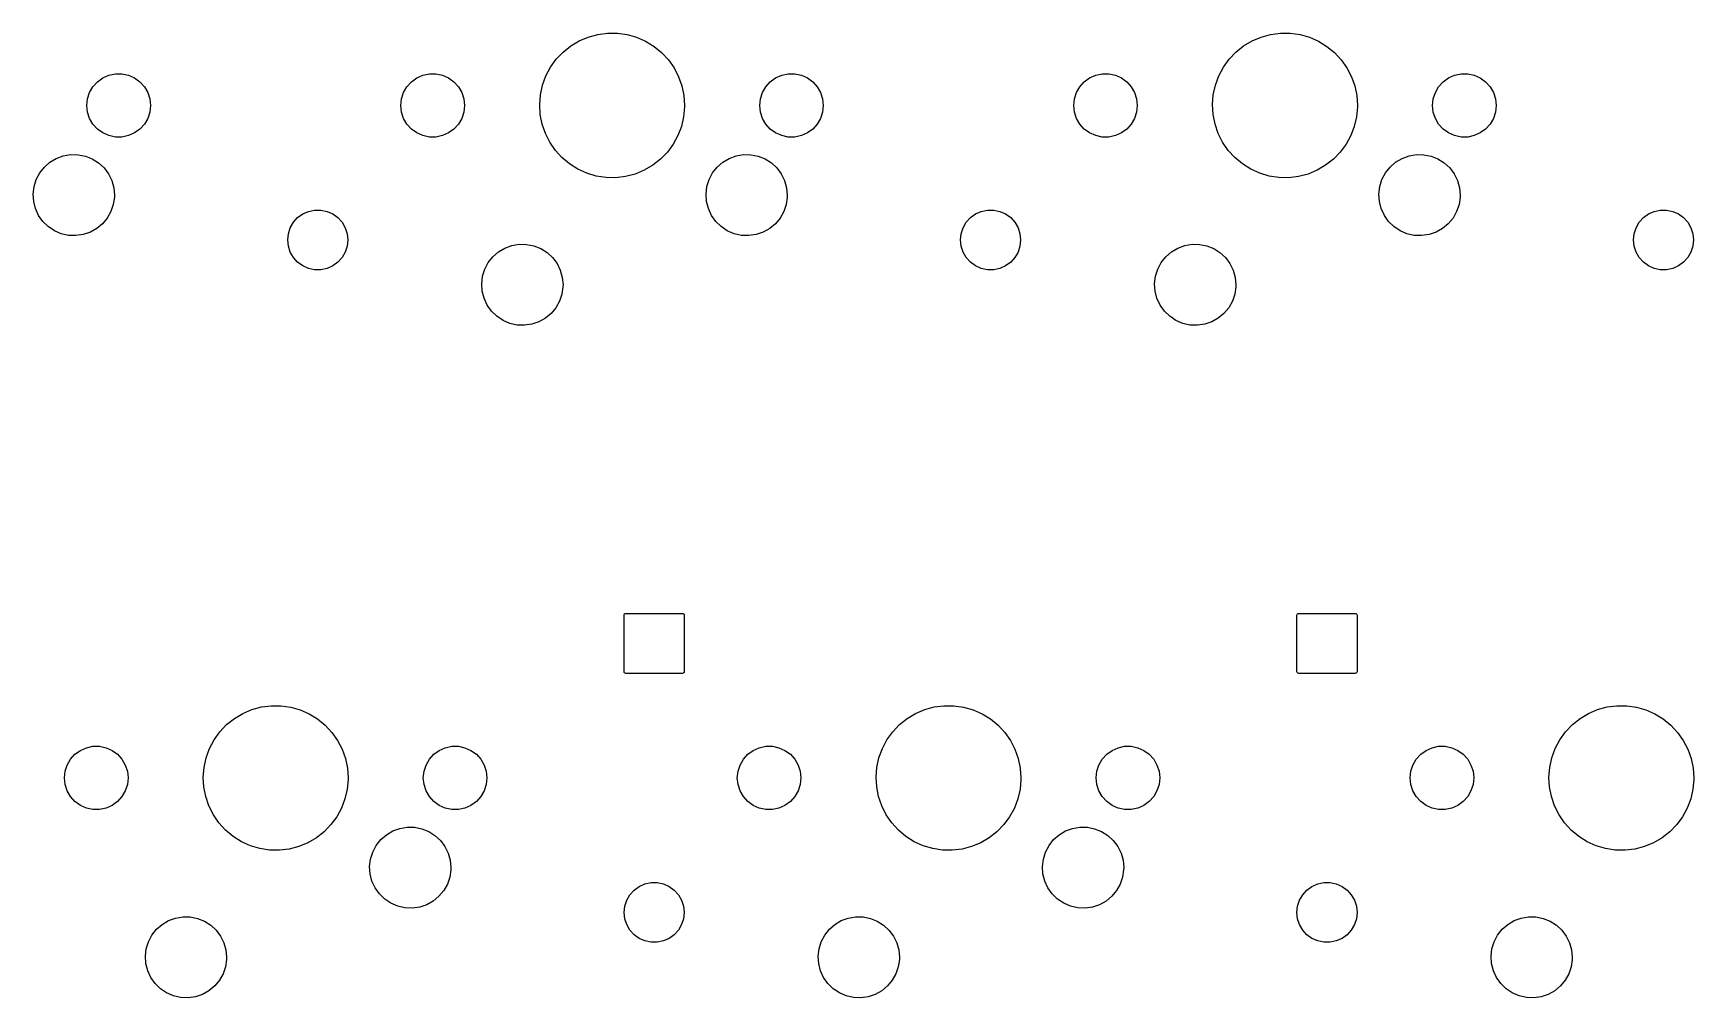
# Model space of a CAD drawing. Extents: x -119 to 120, y -47 to 51.
# Drawn here: x -44.96 to 2.05, y -25.28 to 2.05 of the extents above; entities that cross this region are included whole.
import ezdxf

# ---------------------------------------------------------------- set-up
doc = ezdxf.new("R2010")
doc.units = 0
doc.layers.add('BLACK', color=7, linetype='CONTINUOUS')

msp = doc.modelspace()

# ---------------------------------------------------------------- linework, layer by layer
at = {"layer": 'BLACK', "linetype": 'CONTINUOUS'}
for p, q in [((-29.5057, 1.82656), (-29.2492, 1.93597)), ((-29.2492, 1.93597), (-28.9802, 2.00956)), ((-28.9802, 2.00956), (-28.7037, 2.04595)), ((-28.7037, 2.04595), (-28.4249, 2.04449)), ((-28.4249, 2.04449), (-28.1488, 2.0052)), ((-28.1488, 2.0052), (-27.8806, 1.92881)), ((-27.8806, 1.92881), (-27.6252, 1.81672)), ((-10.4557, 1.82656), (-10.1992, 1.93597)), ((-10.1992, 1.93597), (-9.9302, 2.00956)), ((-9.9302, 2.00956), (-9.65372, 2.04595)), ((-9.65372, 2.04595), (-9.37486, 2.04449)), ((-9.37486, 2.04449), (-9.09878, 2.0052)), ((-9.09878, 2.0052), (-8.83059, 1.92881)), ((-8.83059, 1.92881), (-8.57524, 1.81672)), ((-30.1546, 1.30672), (-29.9626, 1.509)), ((-29.9626, 1.509), (-29.745, 1.68336)), ((-29.745, 1.68336), (-29.5057, 1.82656)), ((-27.6252, 1.81672), (-27.3875, 1.67101)), ((-27.3875, 1.67101), (-27.1717, 1.49439)), ((-27.1717, 1.49439), (-26.9819, 1.29011)), ((-11.1046, 1.30672), (-10.9126, 1.509)), ((-10.9126, 1.509), (-10.695, 1.68336)), ((-10.695, 1.68336), (-10.4557, 1.82656)), ((-8.57524, 1.81672), (-8.33747, 1.67101)), ((-8.33747, 1.67101), (-8.12168, 1.49439)), ((-8.12168, 1.49439), (-7.93185, 1.29011)), ((-30.4478, 0.83381), (-30.3173, 1.08026)), ((-30.3173, 1.08026), (-30.1546, 1.30672)), ((-26.9819, 1.29011), (-26.8215, 1.06195)), ((-26.8215, 1.06195), (-26.6936, 0.814153)), ((-11.3978, 0.83381), (-11.2673, 1.08026)), ((-11.2673, 1.08026), (-11.1046, 1.30672)), ((-7.93185, 1.29011), (-7.7715, 1.06195)), ((-7.7715, 1.06195), (-7.6436, 0.814153)), ((-43.3672, 0.366063), (-43.2731, 0.529007)), ((-43.2731, 0.529007), (-43.1472, 0.66883)), ((-43.1472, 0.66883), (-42.995, 0.779423)), ((-42.995, 0.779423), (-42.8231, 0.855951)), ((-42.8231, 0.855951), (-42.6391, 0.89507)), ((-42.6391, 0.89507), (-42.4509, 0.89507)), ((-42.4509, 0.89507), (-42.2669, 0.855951)), ((-42.2669, 0.855951), (-42.095, 0.779423)), ((-42.095, 0.779423), (-41.9428, 0.66883)), ((-41.9428, 0.66883), (-41.8169, 0.529007)), ((-41.8169, 0.529007), (-41.7228, 0.366063)), ((-34.4772, 0.366063), (-34.3831, 0.529007)), ((-34.3831, 0.529007), (-34.2572, 0.66883)), ((-34.2572, 0.66883), (-34.105, 0.779423)), ((-34.105, 0.779423), (-33.9331, 0.855951)), ((-33.9331, 0.855951), (-33.7491, 0.89507)), ((-33.7491, 0.89507), (-33.5609, 0.89507)), ((-33.5609, 0.89507), (-33.3769, 0.855951)), ((-33.3769, 0.855951), (-33.205, 0.779423)), ((-33.205, 0.779423), (-33.0528, 0.66883)), ((-33.0528, 0.66883), (-32.9269, 0.529007)), ((-32.9269, 0.529007), (-32.8328, 0.366063)), ((-30.603, 0.29947), (-30.5436, 0.571932)), ((-30.5436, 0.571932), (-30.4478, 0.83381)), ((-26.6936, 0.814153), (-26.6005, 0.551286)), ((-26.6005, 0.551286), (-26.544, 0.278217)), ((-24.3172, 0.366063), (-24.2231, 0.529007)), ((-24.2231, 0.529007), (-24.0972, 0.66883)), ((-24.0972, 0.66883), (-23.945, 0.779423)), ((-23.945, 0.779423), (-23.7731, 0.855951)), ((-23.7731, 0.855951), (-23.5891, 0.89507)), ((-23.5891, 0.89507), (-23.4009, 0.89507)), ((-23.4009, 0.89507), (-23.2169, 0.855951)), ((-23.2169, 0.855951), (-23.045, 0.779423)), ((-23.045, 0.779423), (-22.8928, 0.66883)), ((-22.8928, 0.66883), (-22.7669, 0.529007)), ((-22.7669, 0.529007), (-22.6728, 0.366063)), ((-15.4272, 0.366063), (-15.3331, 0.529007)), ((-15.3331, 0.529007), (-15.2072, 0.66883)), ((-15.2072, 0.66883), (-15.055, 0.779423)), ((-15.055, 0.779423), (-14.8831, 0.855951)), ((-14.8831, 0.855951), (-14.6991, 0.89507)), ((-14.6991, 0.89507), (-14.5109, 0.89507)), ((-14.5109, 0.89507), (-14.3269, 0.855951)), ((-14.3269, 0.855951), (-14.155, 0.779423)), ((-14.155, 0.779423), (-14.0028, 0.66883)), ((-14.0028, 0.66883), (-13.8769, 0.529007)), ((-13.8769, 0.529007), (-13.7828, 0.366063)), ((-11.553, 0.29947), (-11.4936, 0.571932)), ((-11.4936, 0.571932), (-11.3978, 0.83381)), ((-7.6436, 0.814153), (-7.55052, 0.551286)), ((-7.55052, 0.551286), (-7.49397, 0.278217)), ((-5.26719, 0.366063), (-5.17312, 0.529007)), ((-5.17312, 0.529007), (-5.04722, 0.66883)), ((-5.04722, 0.66883), (-4.895, 0.779423)), ((-4.895, 0.779423), (-4.72311, 0.855951)), ((-4.72311, 0.855951), (-4.53908, 0.89507)), ((-4.53908, 0.89507), (-4.35092, 0.89507)), ((-4.35092, 0.89507), (-4.16688, 0.855951)), ((-4.16688, 0.855951), (-3.995, 0.779423)), ((-3.995, 0.779423), (-3.84278, 0.66883)), ((-3.84278, 0.66883), (-3.71688, 0.529007)), ((-3.71688, 0.529007), (-3.62281, 0.366063)), ((-43.445, 0), (-43.4253, 0.187121)), ((-43.4253, -0.187121), (-43.445, 0)), ((-43.4253, 0.187121), (-43.3672, 0.366063)), ((-41.7228, 0.366063), (-41.6647, 0.187121)), ((-41.6647, 0.187121), (-41.645, 0)), ((-41.645, 0), (-41.6647, -0.187121)), ((-34.555, 0), (-34.5353, 0.187121)), ((-34.5353, -0.187121), (-34.555, 0)), ((-34.5353, 0.187121), (-34.4772, 0.366063)), ((-32.8328, 0.366063), (-32.7747, 0.187121)), ((-32.7747, 0.187121), (-32.755, 0)), ((-32.755, 0), (-32.7747, -0.187121)), ((-30.6249, 0.021467), (-30.603, 0.29947)), ((-30.6088, -0.256933), (-30.6249, 0.021467)), ((-26.544, 0.278217), (-26.525, 0)), ((-26.525, 0), (-26.5254, -0.042932)), ((-24.395, 0), (-24.3753, 0.187121)), ((-24.3753, -0.187121), (-24.395, 0)), ((-24.3753, 0.187121), (-24.3172, 0.366063)), ((-22.6728, 0.366063), (-22.6147, 0.187121)), ((-22.6147, 0.187121), (-22.595, 0)), ((-22.595, 0), (-22.6147, -0.187121)), ((-15.505, 0), (-15.4853, 0.187121)), ((-15.4853, -0.187121), (-15.505, 0)), ((-15.4853, 0.187121), (-15.4272, 0.366063)), ((-13.7828, 0.366063), (-13.7247, 0.187121)), ((-13.7247, 0.187121), (-13.705, 0)), ((-13.705, 0), (-13.7247, -0.187121)), ((-11.5749, 0.021467), (-11.553, 0.29947)), ((-11.5588, -0.256933), (-11.5749, 0.021467)), ((-7.49397, 0.278217), (-7.475, 0)), ((-7.475, 0), (-7.47545, -0.042932)), ((-5.345, 0), (-5.32533, 0.187121)), ((-5.32533, -0.187121), (-5.345, 0)), ((-5.32533, 0.187121), (-5.26719, 0.366063)), ((-3.62281, 0.366063), (-3.56467, 0.187121)), ((-3.56467, 0.187121), (-3.545, 0)), ((-3.545, 0), (-3.56467, -0.187121)), ((-43.3672, -0.366063), (-43.4253, -0.187121)), ((-43.2731, -0.529007), (-43.3672, -0.366063)), ((-41.7228, -0.366063), (-41.8169, -0.529007)), ((-41.6647, -0.187121), (-41.7228, -0.366063)), ((-34.4772, -0.366063), (-34.5353, -0.187121)), ((-34.3831, -0.529007), (-34.4772, -0.366063)), ((-32.8328, -0.366063), (-32.9269, -0.529007)), ((-32.7747, -0.187121), (-32.8328, -0.366063)), ((-30.5551, -0.530579), (-30.6088, -0.256933)), ((-26.5502, -0.320691), (-26.6125, -0.592515)), ((-26.5254, -0.042932), (-26.5502, -0.320691)), ((-24.3172, -0.366063), (-24.3753, -0.187121)), ((-24.2231, -0.529007), (-24.3172, -0.366063)), ((-22.6728, -0.366063), (-22.7669, -0.529007)), ((-22.6147, -0.187121), (-22.6728, -0.366063)), ((-15.4272, -0.366063), (-15.4853, -0.187121)), ((-15.3331, -0.529007), (-15.4272, -0.366063)), ((-13.7828, -0.366063), (-13.8769, -0.529007)), ((-13.7247, -0.187121), (-13.7828, -0.366063)), ((-11.5051, -0.530579), (-11.5588, -0.256933)), ((-7.50024, -0.320691), (-7.56249, -0.592515)), ((-7.47545, -0.042932), (-7.50024, -0.320691)), ((-5.26719, -0.366063), (-5.32533, -0.187121)), ((-5.17312, -0.529007), (-5.26719, -0.366063)), ((-3.62281, -0.366063), (-3.71688, -0.529007)), ((-3.56467, -0.187121), (-3.62281, -0.366063)), ((-43.1472, -0.66883), (-43.2731, -0.529007)), ((-42.995, -0.779423), (-43.1472, -0.66883)), ((-42.8231, -0.855951), (-42.995, -0.779423)), ((-42.6391, -0.89507), (-42.8231, -0.855951)), ((-42.4509, -0.89507), (-42.6391, -0.89507)), ((-42.2669, -0.855951), (-42.4509, -0.89507)), ((-42.095, -0.779423), (-42.2669, -0.855951)), ((-41.9428, -0.66883), (-42.095, -0.779423)), ((-41.8169, -0.529007), (-41.9428, -0.66883)), ((-34.2572, -0.66883), (-34.3831, -0.529007)), ((-34.105, -0.779423), (-34.2572, -0.66883)), ((-33.9331, -0.855951), (-34.105, -0.779423)), ((-33.7491, -0.89507), (-33.9331, -0.855951)), ((-33.5609, -0.89507), (-33.7491, -0.89507)), ((-33.3769, -0.855951), (-33.5609, -0.89507)), ((-33.205, -0.779423), (-33.3769, -0.855951)), ((-33.0528, -0.66883), (-33.205, -0.779423)), ((-32.9269, -0.529007), (-33.0528, -0.66883)), ((-30.4648, -0.794407), (-30.5551, -0.530579)), ((-30.3395, -1.04353), (-30.4648, -0.794407)), ((-26.7111, -0.853376), (-26.8441, -1.09844)), ((-26.6125, -0.592515), (-26.7111, -0.853376)), ((-24.0972, -0.66883), (-24.2231, -0.529007)), ((-23.945, -0.779423), (-24.0972, -0.66883)), ((-23.7731, -0.855951), (-23.945, -0.779423)), ((-23.5891, -0.89507), (-23.7731, -0.855951)), ((-23.4009, -0.89507), (-23.5891, -0.89507)), ((-23.2169, -0.855951), (-23.4009, -0.89507)), ((-23.045, -0.779423), (-23.2169, -0.855951)), ((-22.8928, -0.66883), (-23.045, -0.779423)), ((-22.7669, -0.529007), (-22.8928, -0.66883)), ((-15.2072, -0.66883), (-15.3331, -0.529007)), ((-15.055, -0.779423), (-15.2072, -0.66883)), ((-14.8831, -0.855951), (-15.055, -0.779423)), ((-14.6991, -0.89507), (-14.8831, -0.855951)), ((-14.5109, -0.89507), (-14.6991, -0.89507)), ((-14.3269, -0.855951), (-14.5109, -0.89507)), ((-14.155, -0.779423), (-14.3269, -0.855951)), ((-14.0028, -0.66883), (-14.155, -0.779423)), ((-13.8769, -0.529007), (-14.0028, -0.66883)), ((-11.4148, -0.794407), (-11.5051, -0.530579)), ((-11.2895, -1.04353), (-11.4148, -0.794407)), ((-7.66107, -0.853376), (-7.79413, -1.09844)), ((-7.56249, -0.592515), (-7.66107, -0.853376)), ((-5.04722, -0.66883), (-5.17312, -0.529007)), ((-4.895, -0.779423), (-5.04722, -0.66883)), ((-4.72311, -0.855951), (-4.895, -0.779423)), ((-4.53908, -0.89507), (-4.72311, -0.855951)), ((-4.35092, -0.89507), (-4.53908, -0.89507)), ((-4.16688, -0.855951), (-4.35092, -0.89507)), ((-3.995, -0.779423), (-4.16688, -0.855951)), ((-3.84278, -0.66883), (-3.995, -0.779423)), ((-3.71688, -0.529007), (-3.84278, -0.66883)), ((-44.1126, -1.42918), (-43.9052, -1.39355)), ((-43.9052, -1.39355), (-43.6948, -1.3963)), ((-43.6948, -1.3963), (-43.4884, -1.43736)), ((-30.1816, -1.27335), (-30.3395, -1.04353)), ((-29.9939, -1.47961), (-30.1816, -1.27335)), ((-27.0092, -1.32319), (-27.2033, -1.52345)), ((-26.8441, -1.09844), (-27.0092, -1.32319)), ((-25.0626, -1.42918), (-24.8552, -1.39355)), ((-24.8552, -1.39355), (-24.6448, -1.3963)), ((-24.6448, -1.3963), (-24.4384, -1.43736)), ((-11.1316, -1.27335), (-11.2895, -1.04353)), ((-10.9439, -1.47961), (-11.1316, -1.27335)), ((-7.95922, -1.32319), (-8.15328, -1.52345)), ((-7.79413, -1.09844), (-7.95922, -1.32319)), ((-6.01264, -1.42918), (-5.80523, -1.39355)), ((-5.80523, -1.39355), (-5.59479, -1.3963)), ((-5.59479, -1.3963), (-5.38838, -1.43736)), ((-44.7795, -1.91366), (-44.6492, -1.74839)), ((-44.6492, -1.74839), (-44.491, -1.60963)), ((-44.491, -1.60963), (-44.3101, -1.50203)), ((-44.3101, -1.50203), (-44.1126, -1.42918)), ((-43.4884, -1.43736), (-43.2929, -1.51534)), ((-43.2929, -1.51534), (-43.1149, -1.62764)), ((-43.1149, -1.62764), (-42.9604, -1.7705)), ((-42.9604, -1.7705), (-42.8345, -1.93913)), ((-29.78, -1.65848), (-29.9939, -1.47961)), ((-29.5437, -1.80667), (-29.78, -1.65848)), ((-29.2896, -1.92143), (-29.5437, -1.80667)), ((-27.6635, -1.83621), (-27.9211, -1.94293)), ((-27.4227, -1.69551), (-27.6635, -1.83621)), ((-27.2033, -1.52345), (-27.4227, -1.69551)), ((-25.7295, -1.91366), (-25.5992, -1.74839)), ((-25.5992, -1.74839), (-25.441, -1.60963)), ((-25.441, -1.60963), (-25.2601, -1.50203)), ((-25.2601, -1.50203), (-25.0626, -1.42918)), ((-24.4384, -1.43736), (-24.2429, -1.51534)), ((-24.2429, -1.51534), (-24.0649, -1.62764)), ((-24.0649, -1.62764), (-23.9104, -1.7705)), ((-23.9104, -1.7705), (-23.7845, -1.93913)), ((-10.73, -1.65848), (-10.9439, -1.47961)), ((-10.4937, -1.80667), (-10.73, -1.65848)), ((-10.2396, -1.92143), (-10.4937, -1.80667)), ((-8.6135, -1.83621), (-8.87113, -1.94293)), ((-8.37273, -1.69551), (-8.6135, -1.83621)), ((-8.15328, -1.52345), (-8.37273, -1.69551)), ((-6.67947, -1.91366), (-6.54918, -1.74839)), ((-6.54918, -1.74839), (-6.39095, -1.60963)), ((-6.39095, -1.60963), (-6.21009, -1.50203)), ((-6.21009, -1.50203), (-6.01264, -1.42918)), ((-5.38838, -1.43736), (-5.19291, -1.51534)), ((-5.19291, -1.51534), (-5.01492, -1.62764)), ((-5.01492, -1.62764), (-4.86038, -1.7705)), ((-4.86038, -1.7705), (-4.73446, -1.93913)), ((-44.9646, -2.5099), (-44.9399, -2.3009)), ((-44.9399, -2.3009), (-44.8775, -2.09991)), ((-44.8775, -2.09991), (-44.7795, -1.91366)), ((-42.8345, -1.93913), (-42.7414, -2.12788)), ((-42.7414, -2.12788), (-42.6843, -2.33043)), ((-42.6843, -2.33043), (-42.665, -2.54)), ((-29.0222, -2.00063), (-29.2896, -1.92143)), ((-28.7465, -2.04281), (-29.0222, -2.00063)), ((-28.4677, -2.04719), (-28.7465, -2.04281)), ((-28.1909, -2.01369), (-28.4677, -2.04719)), ((-27.9211, -1.94293), (-28.1909, -2.01369)), ((-25.9146, -2.5099), (-25.8899, -2.3009)), ((-25.8899, -2.3009), (-25.8275, -2.09991)), ((-25.8275, -2.09991), (-25.7295, -1.91366)), ((-23.7845, -1.93913), (-23.6914, -2.12788)), ((-23.6914, -2.12788), (-23.6343, -2.33043)), ((-23.6343, -2.33043), (-23.615, -2.54)), ((-9.97219, -2.00063), (-10.2396, -1.92143)), ((-9.69654, -2.04281), (-9.97219, -2.00063)), ((-9.41771, -2.04719), (-9.69654, -2.04281)), ((-9.14087, -2.01369), (-9.41771, -2.04719)), ((-8.87113, -1.94293), (-9.14087, -2.01369)), ((-6.86461, -2.5099), (-6.83987, -2.3009)), ((-6.83987, -2.3009), (-6.77746, -2.09991)), ((-6.77746, -2.09991), (-6.67947, -1.91366)), ((-4.73446, -1.93913), (-4.64138, -2.12788)), ((-4.64138, -2.12788), (-4.58426, -2.33043)), ((-4.58426, -2.33043), (-4.565, -2.54)), ((-44.9508, -2.7199), (-44.9646, -2.5099)), ((-44.899, -2.92388), (-44.9508, -2.7199)), ((-42.6968, -2.80846), (-42.7644, -3.00775)), ((-42.6666, -2.60019), (-42.6968, -2.80846)), ((-42.665, -2.54), (-42.6666, -2.60019)), ((-25.9008, -2.7199), (-25.9146, -2.5099)), ((-25.849, -2.92388), (-25.9008, -2.7199)), ((-23.6468, -2.80846), (-23.7144, -3.00775)), ((-23.6166, -2.60019), (-23.6468, -2.80846)), ((-23.615, -2.54), (-23.6166, -2.60019)), ((-6.85084, -2.7199), (-6.86461, -2.5099)), ((-6.79904, -2.92388), (-6.85084, -2.7199)), ((-4.59678, -2.80846), (-4.66442, -3.00775)), ((-4.56658, -2.60019), (-4.59678, -2.80846)), ((-4.565, -2.54), (-4.56658, -2.60019)), ((-44.8109, -3.115), (-44.899, -2.92388)), ((-44.6895, -3.28686), (-44.8109, -3.115)), ((-44.5387, -3.43372), (-44.6895, -3.28686)), ((-42.8673, -3.19137), (-43.0018, -3.35317)), ((-42.7644, -3.00775), (-42.8673, -3.19137)), ((-37.597, -3.31038), (-37.4781, -3.17833)), ((-37.4781, -3.17833), (-37.3344, -3.07388)), ((-37.3344, -3.07388), (-37.172, -3.0016)), ((-37.172, -3.0016), (-36.9982, -2.96466)), ((-36.9982, -2.96466), (-36.8205, -2.96466)), ((-36.8205, -2.96466), (-36.6467, -3.0016)), ((-36.6467, -3.0016), (-36.4844, -3.07388)), ((-36.4844, -3.07388), (-36.3406, -3.17833)), ((-36.3406, -3.17833), (-36.2217, -3.31038)), ((-25.7609, -3.115), (-25.849, -2.92388)), ((-25.6395, -3.28686), (-25.7609, -3.115)), ((-25.4887, -3.43372), (-25.6395, -3.28686)), ((-23.8173, -3.19137), (-23.9518, -3.35317)), ((-23.7144, -3.00775), (-23.8173, -3.19137)), ((-18.547, -3.31038), (-18.4281, -3.17833)), ((-18.4281, -3.17833), (-18.2844, -3.07388)), ((-18.2844, -3.07388), (-18.122, -3.0016)), ((-18.122, -3.0016), (-17.9482, -2.96466)), ((-17.9482, -2.96466), (-17.7705, -2.96466)), ((-17.7705, -2.96466), (-17.5967, -3.0016)), ((-17.5967, -3.0016), (-17.4344, -3.07388)), ((-17.4344, -3.07388), (-17.2906, -3.17833)), ((-17.2906, -3.17833), (-17.1717, -3.31038)), ((-6.71093, -3.115), (-6.79904, -2.92388)), ((-6.58947, -3.28686), (-6.71093, -3.115)), ((-6.43872, -3.43372), (-6.58947, -3.28686)), ((-4.76725, -3.19137), (-4.90183, -3.35317)), ((-4.66442, -3.00775), (-4.76725, -3.19137)), ((0.502961, -3.31038), (0.621864, -3.17833)), ((0.621864, -3.17833), (0.765625, -3.07388)), ((0.765625, -3.07388), (0.927961, -3.0016)), ((0.927961, -3.0016), (1.10178, -2.96466)), ((1.10178, -2.96466), (1.27947, -2.96466)), ((1.27947, -2.96466), (1.45329, -3.0016)), ((1.45329, -3.0016), (1.61562, -3.07388)), ((1.61562, -3.07388), (1.75939, -3.17833)), ((1.75939, -3.17833), (1.87829, -3.31038)), ((-44.3637, -3.55064), (-44.5387, -3.43372)), ((-44.1704, -3.63372), (-44.3637, -3.55064)), ((-43.9651, -3.68016), (-44.1704, -3.63372)), ((-43.7548, -3.68842), (-43.9651, -3.68016)), ((-43.5465, -3.65822), (-43.7548, -3.68842)), ((-43.3473, -3.59058), (-43.5465, -3.65822)), ((-43.1636, -3.48774), (-43.3473, -3.59058)), ((-43.0018, -3.35317), (-43.1636, -3.48774)), ((-37.7594, -3.81), (-37.7408, -3.63327)), ((-37.7408, -3.63327), (-37.6859, -3.46427)), ((-37.6859, -3.46427), (-37.597, -3.31038)), ((-36.2217, -3.31038), (-36.1329, -3.46427)), ((-36.1329, -3.46427), (-36.078, -3.63327)), ((-36.078, -3.63327), (-36.0594, -3.81)), ((-25.3137, -3.55064), (-25.4887, -3.43372)), ((-25.1204, -3.63372), (-25.3137, -3.55064)), ((-24.9151, -3.68016), (-25.1204, -3.63372)), ((-24.7048, -3.68842), (-24.9151, -3.68016)), ((-24.4965, -3.65822), (-24.7048, -3.68842)), ((-24.2973, -3.59058), (-24.4965, -3.65822)), ((-24.1136, -3.48774), (-24.2973, -3.59058)), ((-23.9518, -3.35317), (-24.1136, -3.48774)), ((-18.7094, -3.81), (-18.6908, -3.63327)), ((-18.6908, -3.63327), (-18.6359, -3.46427)), ((-18.6359, -3.46427), (-18.547, -3.31038)), ((-17.1717, -3.31038), (-17.0829, -3.46427)), ((-17.0829, -3.46427), (-17.028, -3.63327)), ((-17.028, -3.63327), (-17.0094, -3.81)), ((-6.26373, -3.55064), (-6.43872, -3.43372)), ((-6.07037, -3.63372), (-6.26373, -3.55064)), ((-5.8651, -3.68016), (-6.07037, -3.63372)), ((-5.65481, -3.68842), (-5.8651, -3.68016)), ((-5.44654, -3.65822), (-5.65481, -3.68842)), ((-5.24725, -3.59058), (-5.44654, -3.65822)), ((-5.06363, -3.48774), (-5.24725, -3.59058)), ((-4.90183, -3.35317), (-5.06363, -3.48774)), ((0.340625, -3.81), (0.3592, -3.63327)), ((0.3592, -3.63327), (0.414111, -3.46427)), ((0.414111, -3.46427), (0.502961, -3.31038)), ((1.87829, -3.31038), (1.96714, -3.46427)), ((1.96714, -3.46427), (2.02205, -3.63327)), ((2.02205, -3.63327), (2.04062, -3.81)), ((-37.7408, -3.98672), (-37.7594, -3.81)), ((-37.6859, -4.15573), (-37.7408, -3.98672)), ((-37.597, -4.30962), (-37.6859, -4.15573)), ((-36.1329, -4.15573), (-36.2217, -4.30962)), ((-36.078, -3.98672), (-36.1329, -4.15573)), ((-36.0594, -3.81), (-36.078, -3.98672)), ((-31.9492, -4.28839), (-31.791, -4.14963)), ((-31.791, -4.14963), (-31.6101, -4.04203)), ((-31.6101, -4.04203), (-31.4126, -3.96918)), ((-31.4126, -3.96918), (-31.2052, -3.93354)), ((-31.2052, -3.93354), (-30.9948, -3.9363)), ((-30.9948, -3.9363), (-30.7884, -3.97736)), ((-30.7884, -3.97736), (-30.5929, -4.05534)), ((-30.5929, -4.05534), (-30.4149, -4.16764)), ((-30.4149, -4.16764), (-30.2604, -4.3105)), ((-18.6908, -3.98672), (-18.7094, -3.81)), ((-18.6359, -4.15573), (-18.6908, -3.98672)), ((-18.547, -4.30962), (-18.6359, -4.15573)), ((-17.0829, -4.15573), (-17.1717, -4.30962)), ((-17.028, -3.98672), (-17.0829, -4.15573)), ((-17.0094, -3.81), (-17.028, -3.98672)), ((-12.8992, -4.28839), (-12.741, -4.14963)), ((-12.741, -4.14963), (-12.5601, -4.04203)), ((-12.5601, -4.04203), (-12.3626, -3.96918)), ((-12.3626, -3.96918), (-12.1552, -3.93354)), ((-12.1552, -3.93354), (-11.9448, -3.9363)), ((-11.9448, -3.9363), (-11.7384, -3.97736)), ((-11.7384, -3.97736), (-11.5429, -4.05534)), ((-11.5429, -4.05534), (-11.3649, -4.16764)), ((-11.3649, -4.16764), (-11.2104, -4.3105)), ((0.3592, -3.98672), (0.340625, -3.81)), ((0.414111, -4.15573), (0.3592, -3.98672)), ((0.502961, -4.30962), (0.414111, -4.15573)), ((1.96714, -4.15573), (1.87829, -4.30962)), ((2.02205, -3.98672), (1.96714, -4.15573)), ((2.04062, -3.81), (2.02205, -3.98672)), ((-37.4781, -4.44167), (-37.597, -4.30962)), ((-37.3344, -4.54612), (-37.4781, -4.44167)), ((-37.172, -4.6184), (-37.3344, -4.54612)), ((-36.9982, -4.65534), (-37.172, -4.6184)), ((-36.8205, -4.65534), (-36.9982, -4.65534)), ((-36.6467, -4.6184), (-36.8205, -4.65534)), ((-36.4844, -4.54612), (-36.6467, -4.6184)), ((-36.3406, -4.44167), (-36.4844, -4.54612)), ((-36.2217, -4.30962), (-36.3406, -4.44167)), ((-32.2399, -4.8409), (-32.1775, -4.63991)), ((-32.1775, -4.63991), (-32.0795, -4.45366)), ((-32.0795, -4.45366), (-31.9492, -4.28839)), ((-30.2604, -4.3105), (-30.1345, -4.47913)), ((-30.1345, -4.47913), (-30.0414, -4.66788)), ((-30.0414, -4.66788), (-29.9843, -4.87043)), ((-18.4281, -4.44167), (-18.547, -4.30962)), ((-18.2844, -4.54612), (-18.4281, -4.44167)), ((-18.122, -4.6184), (-18.2844, -4.54612)), ((-17.9482, -4.65534), (-18.122, -4.6184)), ((-17.7705, -4.65534), (-17.9482, -4.65534)), ((-17.5967, -4.6184), (-17.7705, -4.65534)), ((-17.4344, -4.54612), (-17.5967, -4.6184)), ((-17.2906, -4.44167), (-17.4344, -4.54612)), ((-17.1717, -4.30962), (-17.2906, -4.44167)), ((-13.1899, -4.8409), (-13.1275, -4.63991)), ((-13.1275, -4.63991), (-13.0295, -4.45366)), ((-13.0295, -4.45366), (-12.8992, -4.28839)), ((-11.2104, -4.3105), (-11.0845, -4.47913)), ((-11.0845, -4.47913), (-10.9914, -4.66788)), ((-10.9914, -4.66788), (-10.9343, -4.87043)), ((0.621864, -4.44167), (0.502961, -4.30962)), ((0.765625, -4.54612), (0.621864, -4.44167)), ((0.927961, -4.6184), (0.765625, -4.54612)), ((1.10178, -4.65534), (0.927961, -4.6184)), ((1.27947, -4.65534), (1.10178, -4.65534)), ((1.45329, -4.6184), (1.27947, -4.65534)), ((1.61562, -4.54612), (1.45329, -4.6184)), ((1.75939, -4.44167), (1.61562, -4.54612)), ((1.87829, -4.30962), (1.75939, -4.44167)), ((-32.2646, -5.0499), (-32.2399, -4.8409)), ((-32.2508, -5.2599), (-32.2646, -5.0499)), ((-29.9666, -5.14019), (-29.9968, -5.34846)), ((-29.9843, -4.87043), (-29.965, -5.08)), ((-29.965, -5.08), (-29.9666, -5.14019)), ((-13.2146, -5.0499), (-13.1899, -4.8409)), ((-13.2008, -5.2599), (-13.2146, -5.0499)), ((-10.9166, -5.14019), (-10.9468, -5.34846)), ((-10.9343, -4.87043), (-10.915, -5.08)), ((-10.915, -5.08), (-10.9166, -5.14019)), ((-32.199, -5.46388), (-32.2508, -5.2599)), ((-32.1109, -5.655), (-32.199, -5.46388)), ((-30.0644, -5.54775), (-30.1673, -5.73137)), ((-29.9968, -5.34846), (-30.0644, -5.54775)), ((-13.149, -5.46388), (-13.2008, -5.2599)), ((-13.0609, -5.655), (-13.149, -5.46388)), ((-11.0144, -5.54775), (-11.1173, -5.73137)), ((-10.9468, -5.34846), (-11.0144, -5.54775)), ((-31.9895, -5.82686), (-32.1109, -5.655)), ((-31.8387, -5.97372), (-31.9895, -5.82686)), ((-31.6637, -6.09064), (-31.8387, -5.97372)), ((-31.4704, -6.17371), (-31.6637, -6.09064)), ((-30.4636, -6.02774), (-30.6473, -6.13058)), ((-30.3018, -5.89317), (-30.4636, -6.02774)), ((-30.1673, -5.73137), (-30.3018, -5.89317)), ((-12.9395, -5.82686), (-13.0609, -5.655)), ((-12.7887, -5.97372), (-12.9395, -5.82686)), ((-12.6137, -6.09064), (-12.7887, -5.97372)), ((-12.4204, -6.17371), (-12.6137, -6.09064)), ((-11.4136, -6.02774), (-11.5973, -6.13058)), ((-11.2518, -5.89317), (-11.4136, -6.02774)), ((-11.1173, -5.73137), (-11.2518, -5.89317)), ((-31.2651, -6.22016), (-31.4704, -6.17371)), ((-31.0548, -6.22842), (-31.2651, -6.22016)), ((-30.8465, -6.19822), (-31.0548, -6.22842)), ((-30.6473, -6.13058), (-30.8465, -6.19822)), ((-12.2151, -6.22016), (-12.4204, -6.17371)), ((-12.0048, -6.22842), (-12.2151, -6.22016)), ((-11.7965, -6.19822), (-12.0048, -6.22842)), ((-11.5973, -6.13058), (-11.7965, -6.19822)), ((-28.2344, -14.44), (-28.2306, -14.4209)), ((-28.2344, -16.04), (-28.2344, -14.44)), ((-28.2306, -14.4209), (-28.2197, -14.4046)), ((-28.2197, -14.4046), (-28.2035, -14.3938)), ((-28.2035, -14.3938), (-28.1844, -14.39)), ((-28.1844, -14.39), (-26.5844, -14.39)), ((-26.5844, -14.39), (-26.5652, -14.3938)), ((-26.5652, -14.3938), (-26.549, -14.4046)), ((-26.549, -14.4046), (-26.5382, -14.4209)), ((-26.5382, -14.4209), (-26.5344, -14.44)), ((-26.5344, -14.44), (-26.5344, -16.04)), ((-9.18437, -14.44), (-9.18057, -14.4209)), ((-9.18437, -16.04), (-9.18437, -14.44)), ((-9.18057, -14.4209), (-9.16973, -14.4046)), ((-9.16973, -14.4046), (-9.15351, -14.3938)), ((-9.15351, -14.3938), (-9.13438, -14.39)), ((-9.13438, -14.39), (-7.53437, -14.39)), ((-7.53437, -14.39), (-7.51524, -14.3938)), ((-7.51524, -14.3938), (-7.49902, -14.4046)), ((-7.49902, -14.4046), (-7.48818, -14.4209)), ((-7.48818, -14.4209), (-7.48438, -14.44)), ((-7.48438, -14.44), (-7.48438, -16.04)), ((-28.2306, -16.0591), (-28.2344, -16.04)), ((-28.2197, -16.0754), (-28.2306, -16.0591)), ((-28.2035, -16.0862), (-28.2197, -16.0754)), ((-28.1844, -16.09), (-28.2035, -16.0862)), ((-26.5844, -16.09), (-28.1844, -16.09)), ((-26.5652, -16.0862), (-26.5844, -16.09)), ((-26.549, -16.0754), (-26.5652, -16.0862)), ((-26.5382, -16.0591), (-26.549, -16.0754)), ((-26.5344, -16.04), (-26.5382, -16.0591)), ((-9.18057, -16.0591), (-9.18437, -16.04)), ((-9.16973, -16.0754), (-9.18057, -16.0591)), ((-9.15351, -16.0862), (-9.16973, -16.0754)), ((-9.13438, -16.09), (-9.15351, -16.0862)), ((-7.53437, -16.09), (-9.13438, -16.09)), ((-7.51524, -16.0862), (-7.53437, -16.09)), ((-7.49902, -16.0754), (-7.51524, -16.0862)), ((-7.48818, -16.0591), (-7.49902, -16.0754)), ((-7.48438, -16.04), (-7.48818, -16.0591)), ((-39.4876, -17.541), (-39.27, -17.3666)), ((-39.27, -17.3666), (-39.0307, -17.2234)), ((-39.0307, -17.2234), (-38.7742, -17.114)), ((-38.7742, -17.114), (-38.5052, -17.0404)), ((-38.5052, -17.0404), (-38.2287, -17.004)), ((-38.2287, -17.004), (-37.9499, -17.0055)), ((-37.9499, -17.0055), (-37.6738, -17.0448)), ((-37.6738, -17.0448), (-37.4056, -17.1212)), ((-37.4056, -17.1212), (-37.1502, -17.2333)), ((-37.1502, -17.2333), (-36.9125, -17.379)), ((-36.9125, -17.379), (-36.6967, -17.5556)), ((-20.4376, -17.541), (-20.22, -17.3666)), ((-20.22, -17.3666), (-19.9807, -17.2234)), ((-19.9807, -17.2234), (-19.7242, -17.114)), ((-19.7242, -17.114), (-19.4552, -17.0404)), ((-19.4552, -17.0404), (-19.1787, -17.004)), ((-19.1787, -17.004), (-18.8999, -17.0055)), ((-18.8999, -17.0055), (-18.6238, -17.0448)), ((-18.6238, -17.0448), (-18.3556, -17.1212)), ((-18.3556, -17.1212), (-18.1002, -17.2333)), ((-18.1002, -17.2333), (-17.8625, -17.379)), ((-17.8625, -17.379), (-17.6467, -17.5556)), ((-1.3876, -17.541), (-1.16996, -17.3666)), ((-1.16996, -17.3666), (-0.930681, -17.2234)), ((-0.930681, -17.2234), (-0.674177, -17.114)), ((-0.674177, -17.114), (-0.405198, -17.0404)), ((-0.405198, -17.0404), (-0.128721, -17.004)), ((-0.128721, -17.004), (0.150138, -17.0055)), ((0.150138, -17.0055), (0.426219, -17.0448)), ((0.426219, -17.0448), (0.694413, -17.1212)), ((0.694413, -17.1212), (0.949757, -17.2333)), ((0.949757, -17.2333), (1.18753, -17.379)), ((1.18753, -17.379), (1.40332, -17.5556)), ((-39.8423, -17.9697), (-39.6796, -17.7433)), ((-39.6796, -17.7433), (-39.4876, -17.541)), ((-36.6967, -17.5556), (-36.5069, -17.7599)), ((-36.5069, -17.7599), (-36.3465, -17.988)), ((-20.7923, -17.9697), (-20.6296, -17.7433)), ((-20.6296, -17.7433), (-20.4376, -17.541)), ((-17.6467, -17.5556), (-17.4569, -17.7599)), ((-17.4569, -17.7599), (-17.2965, -17.988)), ((-1.74228, -17.9697), (-1.57955, -17.7433)), ((-1.57955, -17.7433), (-1.3876, -17.541)), ((1.40332, -17.5556), (1.59315, -17.7599)), ((1.59315, -17.7599), (1.7535, -17.988)), ((-43.7822, -18.3812), (-43.63, -18.2706)), ((-43.63, -18.2706), (-43.4581, -18.194)), ((-43.4581, -18.194), (-43.2741, -18.1549)), ((-43.2741, -18.1549), (-43.0859, -18.1549)), ((-43.0859, -18.1549), (-42.9019, -18.194)), ((-42.9019, -18.194), (-42.73, -18.2706)), ((-42.73, -18.2706), (-42.5778, -18.3812)), ((-40.0686, -18.4781), (-39.9728, -18.2162)), ((-39.9728, -18.2162), (-39.8423, -17.9697)), ((-36.3465, -17.988), (-36.2186, -18.2358)), ((-36.2186, -18.2358), (-36.1255, -18.4987)), ((-33.6222, -18.3812), (-33.47, -18.2706)), ((-33.47, -18.2706), (-33.2981, -18.194)), ((-33.2981, -18.194), (-33.1141, -18.1549)), ((-33.1141, -18.1549), (-32.9259, -18.1549)), ((-32.9259, -18.1549), (-32.7419, -18.194)), ((-32.7419, -18.194), (-32.57, -18.2706)), ((-32.57, -18.2706), (-32.4178, -18.3812)), ((-24.7322, -18.3812), (-24.58, -18.2706)), ((-24.58, -18.2706), (-24.4081, -18.194)), ((-24.4081, -18.194), (-24.2241, -18.1549)), ((-24.2241, -18.1549), (-24.0359, -18.1549)), ((-24.0359, -18.1549), (-23.8519, -18.194)), ((-23.8519, -18.194), (-23.68, -18.2706)), ((-23.68, -18.2706), (-23.5278, -18.3812)), ((-21.0186, -18.4781), (-20.9228, -18.2162)), ((-20.9228, -18.2162), (-20.7923, -17.9697)), ((-17.2965, -17.988), (-17.1686, -18.2358)), ((-17.1686, -18.2358), (-17.0755, -18.4987)), ((-14.5722, -18.3812), (-14.42, -18.2706)), ((-14.42, -18.2706), (-14.2481, -18.194)), ((-14.2481, -18.194), (-14.0641, -18.1549)), ((-14.0641, -18.1549), (-13.8759, -18.1549)), ((-13.8759, -18.1549), (-13.6919, -18.194)), ((-13.6919, -18.194), (-13.52, -18.2706)), ((-13.52, -18.2706), (-13.3678, -18.3812)), ((-5.68222, -18.3812), (-5.53, -18.2706)), ((-5.53, -18.2706), (-5.35811, -18.194)), ((-5.35811, -18.194), (-5.17408, -18.1549)), ((-5.17408, -18.1549), (-4.98592, -18.1549)), ((-4.98592, -18.1549), (-4.80188, -18.194)), ((-4.80188, -18.194), (-4.63, -18.2706)), ((-4.63, -18.2706), (-4.47778, -18.3812)), ((-1.9686, -18.4781), (-1.87277, -18.2162)), ((-1.87277, -18.2162), (-1.74228, -17.9697)), ((1.7535, -17.988), (1.8814, -18.2358)), ((1.8814, -18.2358), (1.97448, -18.4987)), ((-44.0603, -18.8629), (-44.0022, -18.6839)), ((-44.0022, -18.6839), (-43.9081, -18.521)), ((-43.9081, -18.521), (-43.7822, -18.3812)), ((-42.5778, -18.3812), (-42.4519, -18.521)), ((-42.4519, -18.521), (-42.3578, -18.6839)), ((-42.3578, -18.6839), (-42.2997, -18.8629)), ((-40.1499, -19.0285), (-40.128, -18.7505)), ((-40.128, -18.7505), (-40.0686, -18.4781)), ((-36.1255, -18.4987), (-36.069, -18.7718)), ((-36.069, -18.7718), (-36.05, -19.05)), ((-33.9003, -18.8629), (-33.8422, -18.6839)), ((-33.8422, -18.6839), (-33.7481, -18.521)), ((-33.7481, -18.521), (-33.6222, -18.3812)), ((-32.4178, -18.3812), (-32.2919, -18.521)), ((-32.2919, -18.521), (-32.1978, -18.6839)), ((-32.1978, -18.6839), (-32.1397, -18.8629)), ((-25.0103, -18.8629), (-24.9522, -18.6839)), ((-24.9522, -18.6839), (-24.8581, -18.521)), ((-24.8581, -18.521), (-24.7322, -18.3812)), ((-23.5278, -18.3812), (-23.4019, -18.521)), ((-23.4019, -18.521), (-23.3078, -18.6839)), ((-23.3078, -18.6839), (-23.2497, -18.8629)), ((-21.0999, -19.0285), (-21.078, -18.7505)), ((-21.078, -18.7505), (-21.0186, -18.4781)), ((-17.0755, -18.4987), (-17.019, -18.7718)), ((-17.019, -18.7718), (-17, -19.05)), ((-14.8503, -18.8629), (-14.7922, -18.6839)), ((-14.7922, -18.6839), (-14.6981, -18.521)), ((-14.6981, -18.521), (-14.5722, -18.3812)), ((-13.3678, -18.3812), (-13.2419, -18.521)), ((-13.2419, -18.521), (-13.1478, -18.6839)), ((-13.1478, -18.6839), (-13.0897, -18.8629)), ((-5.96033, -18.8629), (-5.90219, -18.6839)), ((-5.90219, -18.6839), (-5.80811, -18.521)), ((-5.80811, -18.521), (-5.68222, -18.3812)), ((-4.47778, -18.3812), (-4.35189, -18.521)), ((-4.35189, -18.521), (-4.25781, -18.6839)), ((-4.25781, -18.6839), (-4.19967, -18.8629)), ((-2.04989, -19.0285), (-2.02801, -18.7505)), ((-2.02801, -18.7505), (-1.9686, -18.4781)), ((1.97448, -18.4987), (2.03103, -18.7718)), ((2.03103, -18.7718), (2.05, -19.05)), ((-44.08, -19.05), (-44.0603, -18.8629)), ((-44.0603, -19.2371), (-44.08, -19.05)), ((-44.0022, -19.4161), (-44.0603, -19.2371)), ((-42.2997, -19.2371), (-42.3578, -19.4161)), ((-42.2997, -18.8629), (-42.28, -19.05)), ((-42.28, -19.05), (-42.2997, -19.2371)), ((-40.1338, -19.3069), (-40.1499, -19.0285)), ((-36.0504, -19.0929), (-36.0752, -19.3707)), ((-36.05, -19.05), (-36.0504, -19.0929)), ((-33.92, -19.05), (-33.9003, -18.8629)), ((-33.9003, -19.2371), (-33.92, -19.05)), ((-33.8422, -19.4161), (-33.9003, -19.2371)), ((-32.1397, -19.2371), (-32.1978, -19.4161)), ((-32.1397, -18.8629), (-32.12, -19.05)), ((-32.12, -19.05), (-32.1397, -19.2371)), ((-25.03, -19.05), (-25.0103, -18.8629)), ((-25.0103, -19.2371), (-25.03, -19.05)), ((-24.9522, -19.4161), (-25.0103, -19.2371)), ((-23.2497, -19.2371), (-23.3078, -19.4161)), ((-23.2497, -18.8629), (-23.23, -19.05)), ((-23.23, -19.05), (-23.2497, -19.2371)), ((-21.0838, -19.3069), (-21.0999, -19.0285)), ((-17.0005, -19.0929), (-17.0252, -19.3707)), ((-17, -19.05), (-17.0005, -19.0929)), ((-14.87, -19.05), (-14.8503, -18.8629)), ((-14.8503, -19.2371), (-14.87, -19.05)), ((-14.7922, -19.4161), (-14.8503, -19.2371)), ((-13.0897, -19.2371), (-13.1478, -19.4161)), ((-13.0897, -18.8629), (-13.07, -19.05)), ((-13.07, -19.05), (-13.0897, -19.2371)), ((-5.98, -19.05), (-5.96033, -18.8629)), ((-5.96033, -19.2371), (-5.98, -19.05)), ((-5.90219, -19.4161), (-5.96033, -19.2371)), ((-4.19967, -19.2371), (-4.25781, -19.4161)), ((-4.19967, -18.8629), (-4.18, -19.05)), ((-4.18, -19.05), (-4.19967, -19.2371)), ((-2.03383, -19.3069), (-2.04989, -19.0285)), ((2.04955, -19.0929), (2.02476, -19.3707)), ((2.05, -19.05), (2.04955, -19.0929)), ((-43.9081, -19.579), (-44.0022, -19.4161)), ((-43.7822, -19.7188), (-43.9081, -19.579)), ((-43.63, -19.8294), (-43.7822, -19.7188)), ((-42.5778, -19.7188), (-42.73, -19.8294)), ((-42.4519, -19.579), (-42.5778, -19.7188)), ((-42.3578, -19.4161), (-42.4519, -19.579)), ((-40.0801, -19.5806), (-40.1338, -19.3069)), ((-39.9898, -19.8444), (-40.0801, -19.5806)), ((-36.1375, -19.6425), (-36.2361, -19.9034)), ((-36.0752, -19.3707), (-36.1375, -19.6425)), ((-33.7481, -19.579), (-33.8422, -19.4161)), ((-33.6222, -19.7188), (-33.7481, -19.579)), ((-33.47, -19.8294), (-33.6222, -19.7188)), ((-32.4178, -19.7188), (-32.57, -19.8294)), ((-32.2919, -19.579), (-32.4178, -19.7188)), ((-32.1978, -19.4161), (-32.2919, -19.579)), ((-24.8581, -19.579), (-24.9522, -19.4161)), ((-24.7322, -19.7188), (-24.8581, -19.579)), ((-24.58, -19.8294), (-24.7322, -19.7188)), ((-23.5278, -19.7188), (-23.68, -19.8294)), ((-23.4019, -19.579), (-23.5278, -19.7188)), ((-23.3078, -19.4161), (-23.4019, -19.579)), ((-21.0301, -19.5806), (-21.0838, -19.3069)), ((-20.9398, -19.8444), (-21.0301, -19.5806)), ((-17.0875, -19.6425), (-17.1861, -19.9034)), ((-17.0252, -19.3707), (-17.0875, -19.6425)), ((-14.6981, -19.579), (-14.7922, -19.4161)), ((-14.5722, -19.7188), (-14.6981, -19.579)), ((-14.42, -19.8294), (-14.5722, -19.7188)), ((-13.3678, -19.7188), (-13.52, -19.8294)), ((-13.2419, -19.579), (-13.3678, -19.7188)), ((-13.1478, -19.4161), (-13.2419, -19.579)), ((-5.80811, -19.579), (-5.90219, -19.4161)), ((-5.68222, -19.7188), (-5.80811, -19.579)), ((-5.53, -19.8294), (-5.68222, -19.7188)), ((-4.47778, -19.7188), (-4.63, -19.8294)), ((-4.35189, -19.579), (-4.47778, -19.7188)), ((-4.25781, -19.4161), (-4.35189, -19.579)), ((-1.98015, -19.5806), (-2.03383, -19.3069)), ((-1.88982, -19.8444), (-1.98015, -19.5806)), ((1.9625, -19.6425), (1.86393, -19.9034)), ((2.02476, -19.3707), (1.9625, -19.6425)), ((-43.4581, -19.906), (-43.63, -19.8294)), ((-43.2741, -19.9451), (-43.4581, -19.906)), ((-43.0859, -19.9451), (-43.2741, -19.9451)), ((-42.9019, -19.906), (-43.0859, -19.9451)), ((-42.73, -19.8294), (-42.9019, -19.906)), ((-39.8645, -20.0935), (-39.9898, -19.8444)), ((-39.7066, -20.3234), (-39.8645, -20.0935)), ((-36.3691, -20.1484), (-36.5342, -20.3732)), ((-36.2361, -19.9034), (-36.3691, -20.1484)), ((-33.2981, -19.906), (-33.47, -19.8294)), ((-33.1141, -19.9451), (-33.2981, -19.906)), ((-32.9259, -19.9451), (-33.1141, -19.9451)), ((-32.7419, -19.906), (-32.9259, -19.9451)), ((-32.57, -19.8294), (-32.7419, -19.906)), ((-24.4081, -19.906), (-24.58, -19.8294)), ((-24.2241, -19.9451), (-24.4081, -19.906)), ((-24.0359, -19.9451), (-24.2241, -19.9451)), ((-23.8519, -19.906), (-24.0359, -19.9451)), ((-23.68, -19.8294), (-23.8519, -19.906)), ((-20.8145, -20.0935), (-20.9398, -19.8444)), ((-20.6566, -20.3234), (-20.8145, -20.0935)), ((-17.3191, -20.1484), (-17.4842, -20.3732)), ((-17.1861, -19.9034), (-17.3191, -20.1484)), ((-14.2481, -19.906), (-14.42, -19.8294)), ((-14.0641, -19.9451), (-14.2481, -19.906)), ((-13.8759, -19.9451), (-14.0641, -19.9451)), ((-13.6919, -19.906), (-13.8759, -19.9451)), ((-13.52, -19.8294), (-13.6919, -19.906)), ((-5.35811, -19.906), (-5.53, -19.8294)), ((-5.17408, -19.9451), (-5.35811, -19.906)), ((-4.98592, -19.9451), (-5.17408, -19.9451)), ((-4.80188, -19.906), (-4.98592, -19.9451)), ((-4.63, -19.8294), (-4.80188, -19.906)), ((-1.76452, -20.0935), (-1.88982, -19.8444)), ((-1.60657, -20.3234), (-1.76452, -20.0935)), ((1.73087, -20.1484), (1.56578, -20.3732)), ((1.86393, -19.9034), (1.73087, -20.1484)), ((-39.5189, -20.5296), (-39.7066, -20.3234)), ((-39.305, -20.7085), (-39.5189, -20.5296)), ((-36.7283, -20.5734), (-36.9477, -20.7455)), ((-36.5342, -20.3732), (-36.7283, -20.5734)), ((-35.1242, -20.7984), (-34.966, -20.6596)), ((-34.966, -20.6596), (-34.7851, -20.552)), ((-34.7851, -20.552), (-34.5876, -20.4792)), ((-34.5876, -20.4792), (-34.3802, -20.4435)), ((-34.3802, -20.4435), (-34.1698, -20.4463)), ((-34.1698, -20.4463), (-33.9634, -20.4874)), ((-33.9634, -20.4874), (-33.7679, -20.5653)), ((-33.7679, -20.5653), (-33.5899, -20.6776)), ((-33.5899, -20.6776), (-33.4354, -20.8205)), ((-20.4689, -20.5296), (-20.6566, -20.3234)), ((-20.255, -20.7085), (-20.4689, -20.5296)), ((-17.6783, -20.5734), (-17.8977, -20.7455)), ((-17.4842, -20.3732), (-17.6783, -20.5734)), ((-16.0742, -20.7984), (-15.916, -20.6596)), ((-15.916, -20.6596), (-15.7351, -20.552)), ((-15.7351, -20.552), (-15.5376, -20.4792)), ((-15.5376, -20.4792), (-15.3302, -20.4435)), ((-15.3302, -20.4435), (-15.1198, -20.4463)), ((-15.1198, -20.4463), (-14.9134, -20.4874)), ((-14.9134, -20.4874), (-14.7179, -20.5653)), ((-14.7179, -20.5653), (-14.5399, -20.6776)), ((-14.5399, -20.6776), (-14.3854, -20.8205)), ((-1.41889, -20.5296), (-1.60657, -20.3234)), ((-1.20496, -20.7085), (-1.41889, -20.5296)), ((1.37172, -20.5734), (1.15227, -20.7455)), ((1.56578, -20.3732), (1.37172, -20.5734)), ((-39.0687, -20.8567), (-39.305, -20.7085)), ((-38.8146, -20.9714), (-39.0687, -20.8567)), ((-38.5472, -21.0506), (-38.8146, -20.9714)), ((-38.2715, -21.0928), (-38.5472, -21.0506)), ((-37.9927, -21.0972), (-38.2715, -21.0928)), ((-37.7159, -21.0637), (-37.9927, -21.0972)), ((-37.4461, -20.9929), (-37.7159, -21.0637)), ((-37.1885, -20.8862), (-37.4461, -20.9929)), ((-36.9477, -20.7455), (-37.1885, -20.8862)), ((-35.4149, -21.3509), (-35.3525, -21.1499)), ((-35.3525, -21.1499), (-35.2545, -20.9637)), ((-35.2545, -20.9637), (-35.1242, -20.7984)), ((-33.4354, -20.8205), (-33.3095, -20.9891)), ((-33.3095, -20.9891), (-33.2164, -21.1779)), ((-20.0187, -20.8567), (-20.255, -20.7085)), ((-19.7646, -20.9714), (-20.0187, -20.8567)), ((-19.4972, -21.0506), (-19.7646, -20.9714)), ((-19.2215, -21.0928), (-19.4972, -21.0506)), ((-18.9427, -21.0972), (-19.2215, -21.0928)), ((-18.6659, -21.0637), (-18.9427, -21.0972)), ((-18.3961, -20.9929), (-18.6659, -21.0637)), ((-18.1385, -20.8862), (-18.3961, -20.9929)), ((-17.8977, -20.7455), (-18.1385, -20.8862)), ((-16.3649, -21.3509), (-16.3025, -21.1499)), ((-16.3025, -21.1499), (-16.2045, -20.9637)), ((-16.2045, -20.9637), (-16.0742, -20.7984)), ((-14.3854, -20.8205), (-14.2595, -20.9891)), ((-14.2595, -20.9891), (-14.1664, -21.1779)), ((-0.968729, -20.8567), (-1.20496, -20.7085)), ((-0.714573, -20.9714), (-0.968729, -20.8567)), ((-0.447194, -21.0506), (-0.714573, -20.9714)), ((-0.17154, -21.0928), (-0.447194, -21.0506)), ((0.107289, -21.0972), (-0.17154, -21.0928)), ((0.384132, -21.0637), (0.107289, -21.0972)), ((0.653867, -20.9929), (0.384132, -21.0637)), ((0.911502, -20.8862), (0.653867, -20.9929)), ((1.15227, -20.7455), (0.911502, -20.8862)), ((-35.4396, -21.5599), (-35.4149, -21.3509)), ((-35.4258, -21.7699), (-35.4396, -21.5599)), ((-33.2164, -21.1779), (-33.1593, -21.3804)), ((-33.1593, -21.3804), (-33.14, -21.59)), ((-33.14, -21.59), (-33.1416, -21.6502)), ((-16.3896, -21.5599), (-16.3649, -21.3509)), ((-16.3758, -21.7699), (-16.3896, -21.5599)), ((-14.1664, -21.1779), (-14.1093, -21.3804)), ((-14.1093, -21.3804), (-14.09, -21.59)), ((-14.09, -21.59), (-14.0916, -21.6502)), ((-35.374, -21.9739), (-35.4258, -21.7699)), ((-35.2859, -22.165), (-35.374, -21.9739)), ((-33.2394, -22.0577), (-33.3423, -22.2414)), ((-33.1718, -21.8585), (-33.2394, -22.0577)), ((-33.1416, -21.6502), (-33.1718, -21.8585)), ((-27.8094, -22.1239), (-27.647, -22.0516)), ((-27.647, -22.0516), (-27.4732, -22.0147)), ((-27.4732, -22.0147), (-27.2955, -22.0147)), ((-27.2955, -22.0147), (-27.1217, -22.0516)), ((-27.1217, -22.0516), (-26.9594, -22.1239)), ((-16.324, -21.9739), (-16.3758, -21.7699)), ((-16.2359, -22.165), (-16.324, -21.9739)), ((-14.1894, -22.0577), (-14.2923, -22.2414)), ((-14.1218, -21.8585), (-14.1894, -22.0577)), ((-14.0916, -21.6502), (-14.1218, -21.8585)), ((-8.75938, -22.1239), (-8.59704, -22.0516)), ((-8.59704, -22.0516), (-8.42322, -22.0147)), ((-8.42322, -22.0147), (-8.24553, -22.0147)), ((-8.24553, -22.0147), (-8.07171, -22.0516)), ((-8.07171, -22.0516), (-7.90937, -22.1239)), ((-35.1645, -22.3369), (-35.2859, -22.165)), ((-35.0137, -22.4837), (-35.1645, -22.3369)), ((-34.8387, -22.6006), (-35.0137, -22.4837)), ((-33.6386, -22.5377), (-33.8223, -22.6406)), ((-33.4768, -22.4032), (-33.6386, -22.5377)), ((-33.3423, -22.2414), (-33.4768, -22.4032)), ((-28.2158, -22.6833), (-28.1609, -22.5143)), ((-28.1609, -22.5143), (-28.072, -22.3604)), ((-28.072, -22.3604), (-27.9531, -22.2283)), ((-27.9531, -22.2283), (-27.8094, -22.1239)), ((-26.9594, -22.1239), (-26.8156, -22.2283)), ((-26.8156, -22.2283), (-26.6967, -22.3604)), ((-26.6967, -22.3604), (-26.6079, -22.5143)), ((-26.6079, -22.5143), (-26.5529, -22.6833)), ((-16.1145, -22.3369), (-16.2359, -22.165)), ((-15.9637, -22.4837), (-16.1145, -22.3369)), ((-15.7887, -22.6006), (-15.9637, -22.4837)), ((-14.5886, -22.5377), (-14.7723, -22.6406)), ((-14.4268, -22.4032), (-14.5886, -22.5377)), ((-14.2923, -22.2414), (-14.4268, -22.4032)), ((-9.1658, -22.6833), (-9.11089, -22.5143)), ((-9.11089, -22.5143), (-9.02204, -22.3604)), ((-9.02204, -22.3604), (-8.90314, -22.2283)), ((-8.90314, -22.2283), (-8.75938, -22.1239)), ((-7.90937, -22.1239), (-7.76561, -22.2283)), ((-7.76561, -22.2283), (-7.64671, -22.3604)), ((-7.64671, -22.3604), (-7.55786, -22.5143)), ((-7.55786, -22.5143), (-7.50295, -22.6833)), ((-41.1351, -23.092), (-40.9376, -23.0192)), ((-40.9376, -23.0192), (-40.7302, -22.9835)), ((-40.7302, -22.9835), (-40.5198, -22.9863)), ((-40.5198, -22.9863), (-40.3134, -23.0274)), ((-40.3134, -23.0274), (-40.1179, -23.1053)), ((-34.6454, -22.6837), (-34.8387, -22.6006)), ((-34.4401, -22.7302), (-34.6454, -22.6837)), ((-34.2298, -22.7384), (-34.4401, -22.7302)), ((-34.0215, -22.7082), (-34.2298, -22.7384)), ((-33.8223, -22.6406), (-34.0215, -22.7082)), ((-28.2344, -22.86), (-28.2158, -22.6833)), ((-28.2158, -23.0367), (-28.2344, -22.86)), ((-28.1609, -23.2057), (-28.2158, -23.0367)), ((-26.5529, -23.0367), (-26.6079, -23.2057)), ((-26.5529, -22.6833), (-26.5344, -22.86)), ((-26.5344, -22.86), (-26.5529, -23.0367)), ((-22.0851, -23.092), (-21.8876, -23.0192)), ((-21.8876, -23.0192), (-21.6802, -22.9835)), ((-21.6802, -22.9835), (-21.4698, -22.9863)), ((-21.4698, -22.9863), (-21.2634, -23.0274)), ((-21.2634, -23.0274), (-21.0679, -23.1053)), ((-15.5954, -22.6837), (-15.7887, -22.6006)), ((-15.3901, -22.7302), (-15.5954, -22.6837)), ((-15.1798, -22.7384), (-15.3901, -22.7302)), ((-14.9715, -22.7082), (-15.1798, -22.7384)), ((-14.7723, -22.6406), (-14.9715, -22.7082)), ((-9.18437, -22.86), (-9.1658, -22.6833)), ((-9.1658, -23.0367), (-9.18437, -22.86)), ((-9.11089, -23.2057), (-9.1658, -23.0367)), ((-7.50295, -23.0367), (-7.55786, -23.2057)), ((-7.50295, -22.6833), (-7.48438, -22.86)), ((-7.48438, -22.86), (-7.50295, -23.0367)), ((-3.03509, -23.092), (-2.83764, -23.0192)), ((-2.83764, -23.0192), (-2.63023, -22.9835)), ((-2.63023, -22.9835), (-2.41979, -22.9863)), ((-2.41979, -22.9863), (-2.21338, -23.0274)), ((-2.21338, -23.0274), (-2.01791, -23.1053)), ((-41.7025, -23.6899), (-41.6045, -23.5037)), ((-41.6045, -23.5037), (-41.4742, -23.3384)), ((-41.4742, -23.3384), (-41.316, -23.1996)), ((-41.316, -23.1996), (-41.1351, -23.092)), ((-40.1179, -23.1053), (-39.9399, -23.2176)), ((-39.9399, -23.2176), (-39.7854, -23.3605)), ((-39.7854, -23.3605), (-39.6595, -23.5291)), ((-28.072, -23.3596), (-28.1609, -23.2057)), ((-27.9531, -23.4917), (-28.072, -23.3596)), ((-27.8094, -23.5961), (-27.9531, -23.4917)), ((-26.8156, -23.4917), (-26.9594, -23.5961)), ((-26.6967, -23.3596), (-26.8156, -23.4917)), ((-26.6079, -23.2057), (-26.6967, -23.3596)), ((-22.6525, -23.6899), (-22.5545, -23.5037)), ((-22.5545, -23.5037), (-22.4242, -23.3384)), ((-22.4242, -23.3384), (-22.266, -23.1996)), ((-22.266, -23.1996), (-22.0851, -23.092)), ((-21.0679, -23.1053), (-20.8899, -23.2176)), ((-20.8899, -23.2176), (-20.7354, -23.3605)), ((-20.7354, -23.3605), (-20.6095, -23.5291)), ((-9.02204, -23.3596), (-9.11089, -23.2057)), ((-8.90314, -23.4917), (-9.02204, -23.3596)), ((-8.75938, -23.5961), (-8.90314, -23.4917)), ((-7.76561, -23.4917), (-7.90937, -23.5961)), ((-7.64671, -23.3596), (-7.76561, -23.4917)), ((-7.55786, -23.2057), (-7.64671, -23.3596)), ((-3.60246, -23.6899), (-3.50447, -23.5037)), ((-3.50447, -23.5037), (-3.37418, -23.3384)), ((-3.37418, -23.3384), (-3.21595, -23.1996)), ((-3.21595, -23.1996), (-3.03509, -23.092)), ((-2.01791, -23.1053), (-1.83992, -23.2176)), ((-1.83992, -23.2176), (-1.68538, -23.3605)), ((-1.68538, -23.3605), (-1.55946, -23.5291)), ((-41.7896, -24.0999), (-41.7649, -23.8909)), ((-41.7649, -23.8909), (-41.7025, -23.6899)), ((-39.6595, -23.5291), (-39.5664, -23.7179)), ((-39.5664, -23.7179), (-39.5093, -23.9204)), ((-39.5093, -23.9204), (-39.49, -24.13)), ((-27.647, -23.6684), (-27.8094, -23.5961)), ((-27.4732, -23.7053), (-27.647, -23.6684)), ((-27.2955, -23.7053), (-27.4732, -23.7053)), ((-27.1217, -23.6684), (-27.2955, -23.7053)), ((-26.9594, -23.5961), (-27.1217, -23.6684)), ((-22.7396, -24.0999), (-22.7149, -23.8909)), ((-22.7149, -23.8909), (-22.6525, -23.6899)), ((-20.6095, -23.5291), (-20.5164, -23.7179)), ((-20.5164, -23.7179), (-20.4593, -23.9204)), ((-20.4593, -23.9204), (-20.44, -24.13)), ((-8.59704, -23.6684), (-8.75938, -23.5961)), ((-8.42322, -23.7053), (-8.59704, -23.6684)), ((-8.24553, -23.7053), (-8.42322, -23.7053)), ((-8.07171, -23.6684), (-8.24553, -23.7053)), ((-7.90937, -23.5961), (-8.07171, -23.6684)), ((-3.68961, -24.0999), (-3.66487, -23.8909)), ((-3.66487, -23.8909), (-3.60246, -23.6899)), ((-1.55946, -23.5291), (-1.46638, -23.7179)), ((-1.46638, -23.7179), (-1.40926, -23.9204)), ((-1.40926, -23.9204), (-1.39, -24.13)), ((-41.7758, -24.3099), (-41.7896, -24.0999)), ((-41.724, -24.5139), (-41.7758, -24.3099)), ((-39.5218, -24.3985), (-39.5894, -24.5977)), ((-39.4916, -24.1902), (-39.5218, -24.3985)), ((-39.49, -24.13), (-39.4916, -24.1902)), ((-22.7258, -24.3099), (-22.7396, -24.0999)), ((-22.674, -24.5139), (-22.7258, -24.3099)), ((-20.4718, -24.3985), (-20.5394, -24.5977)), ((-20.4416, -24.1902), (-20.4718, -24.3985)), ((-20.44, -24.13), (-20.4416, -24.1902)), ((-3.67584, -24.3099), (-3.68961, -24.0999)), ((-3.62404, -24.5139), (-3.67584, -24.3099)), ((-1.42178, -24.3985), (-1.48942, -24.5977)), ((-1.39158, -24.1902), (-1.42178, -24.3985)), ((-1.39, -24.13), (-1.39158, -24.1902)), ((-41.6359, -24.705), (-41.724, -24.5139)), ((-41.5145, -24.8769), (-41.6359, -24.705)), ((-41.3637, -25.0237), (-41.5145, -24.8769)), ((-39.6923, -24.7814), (-39.8268, -24.9432)), ((-39.5894, -24.5977), (-39.6923, -24.7814)), ((-22.5859, -24.705), (-22.674, -24.5139)), ((-22.4645, -24.8769), (-22.5859, -24.705)), ((-22.3137, -25.0237), (-22.4645, -24.8769)), ((-20.6423, -24.7814), (-20.7768, -24.9432)), ((-20.5394, -24.5977), (-20.6423, -24.7814)), ((-3.53593, -24.705), (-3.62404, -24.5139)), ((-3.41447, -24.8769), (-3.53593, -24.705)), ((-3.26372, -25.0237), (-3.41447, -24.8769)), ((-1.59225, -24.7814), (-1.72683, -24.9432)), ((-1.48942, -24.5977), (-1.59225, -24.7814)), ((-41.1887, -25.1406), (-41.3637, -25.0237)), ((-40.9954, -25.2237), (-41.1887, -25.1406)), ((-40.7901, -25.2702), (-40.9954, -25.2237)), ((-40.5798, -25.2784), (-40.7901, -25.2702)), ((-40.3715, -25.2482), (-40.5798, -25.2784)), ((-40.1723, -25.1806), (-40.3715, -25.2482)), ((-39.9886, -25.0777), (-40.1723, -25.1806)), ((-39.8268, -24.9432), (-39.9886, -25.0777)), ((-22.1387, -25.1406), (-22.3137, -25.0237)), ((-21.9454, -25.2237), (-22.1387, -25.1406)), ((-21.7401, -25.2702), (-21.9454, -25.2237)), ((-21.5298, -25.2784), (-21.7401, -25.2702)), ((-21.3215, -25.2482), (-21.5298, -25.2784)), ((-21.1223, -25.1806), (-21.3215, -25.2482)), ((-20.9386, -25.0777), (-21.1223, -25.1806)), ((-20.7768, -24.9432), (-20.9386, -25.0777)), ((-3.08873, -25.1406), (-3.26372, -25.0237)), ((-2.89537, -25.2237), (-3.08873, -25.1406)), ((-2.6901, -25.2702), (-2.89537, -25.2237)), ((-2.47981, -25.2784), (-2.6901, -25.2702)), ((-2.27154, -25.2482), (-2.47981, -25.2784)), ((-2.07225, -25.1806), (-2.27154, -25.2482)), ((-1.88863, -25.0777), (-2.07225, -25.1806)), ((-1.72683, -24.9432), (-1.88863, -25.0777))]:
    msp.add_line(p, q, dxfattribs=at)

doc.saveas('drawing.dxf')
